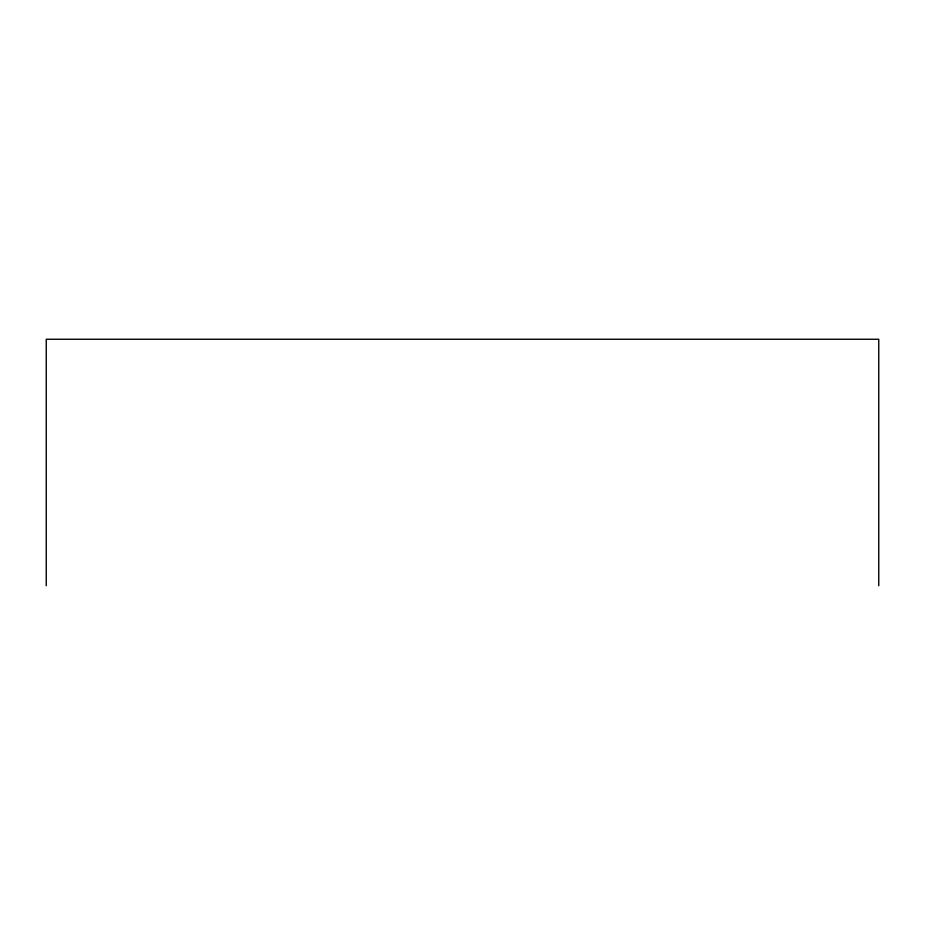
<?xml version="1.0" encoding="UTF-8"?>
<svg xmlns="http://www.w3.org/2000/svg" width="925" height="925" viewBox="0 0 925 925"><rect width="100%" height="100%" fill="white"/><g stroke="black" fill="none" stroke-linecap="round" stroke-linejoin="round"><path stroke-width="1.39" d="M878.75 585.745L878.75 339.255L46.25 339.255L46.25 585.745"/></g></svg>
